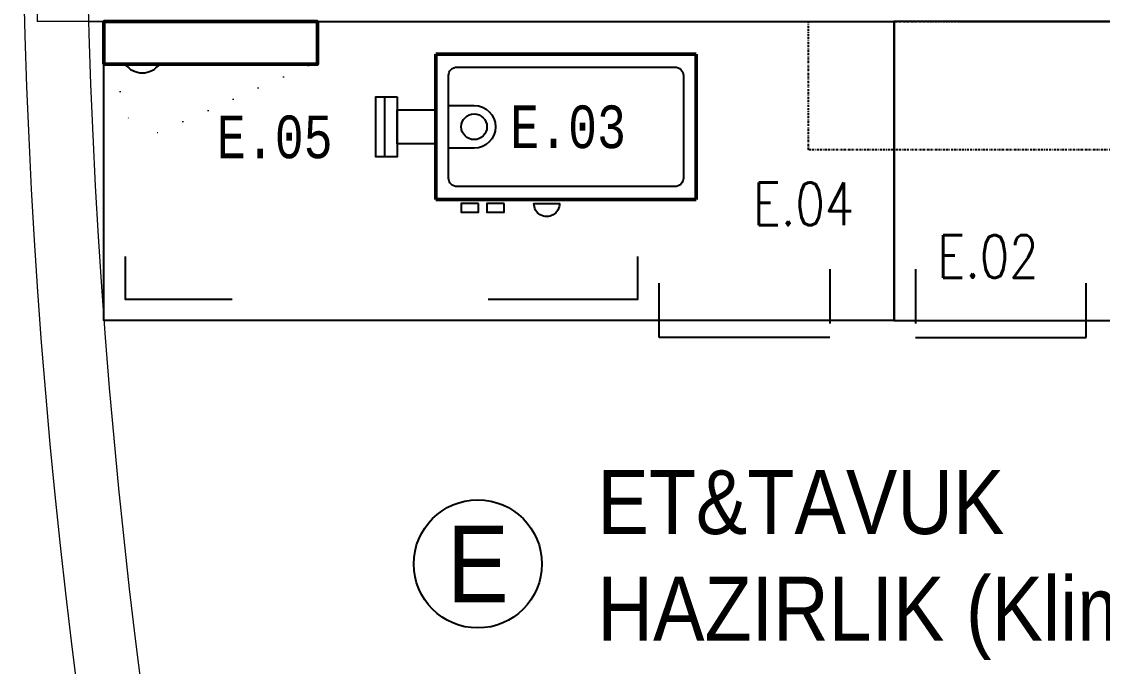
# Model space of a CAD drawing. Extents: x -29316 to 80307, y 54266 to 73016.
# Drawn here: x 20444 to 20697, y 56339.6 to 56490.6 of the extents above; entities that cross this region are included whole.
import ezdxf
from ezdxf.enums import TextEntityAlignment as Align

# ---------------------------------------------------------------- set-up
doc = ezdxf.new("R2010")
doc.units = 0
for name, pattern in [('BORDER', [1.75, 0.5, -0.25, 0.5, -0.25, 0, -0.25]), ('DASHED', [19.05, 12.7, -6.35]), ('DOT', [6.35, 0, -6.35])]:
    doc.linetypes.add(name, pattern=pattern)
for name, color, linetype, lineweight in [('-DWG_ANA', 7, 'Continuous', 50), ('-DWG_ANA_1', 7, 'BORDER', 25), ('-DWG_DETAY1', 7, 'Continuous', 25), ('-DWG_DETAY4', 7, 'DOT', 18), ('_BOP-MAHALNO', 7, 'Continuous', 20), ('C_Duvar', 145, 'Continuous', 30), ('duvar', 12, 'Continuous', 18), ('NO', 7, 'Continuous', 30), ('s-depo', 140, 'Continuous', 25)]:
    doc.layers.add(name, color=color, linetype=linetype, lineweight=lineweight)
for name, color, linetype in [('BL-E', 32, 'Continuous'), ('YAZI_BLM_1', 7, 'Continuous'), ('YAZI_BLM_2', 10, 'Continuous')]:
    doc.layers.add(name, color=color, linetype=linetype)
doc.styles.add('antet', font='monos.ttf', dxfattribs={"width": 0.8})
doc.styles.add('BLM_YAZI', font='stylu.ttf', dxfattribs={"width": 0.8})
doc.styles.add('RomanS', font='romans.shx')

# ---------------------------------------------------------------- blocks, each defined once
blk = doc.blocks.new('1YM-inox2000STR')
at = {"layer": '-DWG_ANA', "color": 0}
for p, q in [((61, 0), (0, 0)), ((0, 0), (0, -34)), ((61, -34), (61, 0)), ((0, -34), (61, -34))]:
    blk.add_line(p, q, dxfattribs=at)
at = {"layer": '-DWG_DETAY1', "color": 0}
blk.add_lwpolyline([(58, -5), (58, -29, -0.414214), (56, -31), (5, -31, -0.414214), (3, -29), (3, -5, -0.414214), (5, -3), (56, -3, -0.414214)], format="xyb", close=True, dxfattribs=at)
for points in [[(-9, -10), (-9, -24), (-14, -24), (-14, -10), (-9, -10)], [(-12, -10), (-12, -24)], [(0, -21), (-9, -21), (-9, -13), (0, -13)], [(10, -35), (6, -35), (6, -37), (10, -37), (10, -35)], [(16, -35), (12, -35), (12, -37), (16, -37), (16, -35)]]:
    blk.add_lwpolyline(points, dxfattribs=at)
for points in [[(3, -12), (9, -12, -1), (9, -22), (3, -22)], [(26, -35), (29, -35, -1.004224), (23, -35), (26, -35)]]:
    blk.add_lwpolyline(points, format="xyb", dxfattribs=at)
blk.add_circle((9, -17), 3, dxfattribs=at)
at = {"layer": 'NO', "linetype": 'Continuous', "style": 'RomanS', "width": 0.8}
blk.add_attdef('NO', text='', height=10, dxfattribs=at).set_placement((31, -17), align=Align.MIDDLE)
blk = doc.blocks.new('RBS100')
at = {"layer": '-DWG_ANA', "color": 0}
blk.add_lwpolyline([(0, -10), (0, 0), (0, 0), (50, 0), (50, -10), (0, -10)], close=True, dxfattribs=at)
at = {"layer": '-DWG_DETAY1', "color": 0, "linetype": 'Continuous'}
blk.add_arc((9, -7), 5, 216.8699, 323.1301, dxfattribs=at)
at = {"layer": '-DWG_DETAY4', "color": 0}
blk.add_lwpolyline([(47.94, -10.27), (8.35, -27.94, -0.123216), (3, -10, -0.167461)], format="xyb", dxfattribs=at)
at = {"layer": 'NO', "color": 0, "invisible_edges": 14}
blk.add_3dface([(14, -10, 1), (34, -10, 1), (34, -40, 1), (14, -40, 1)], dxfattribs=at)
at = {"layer": 'NO', "linetype": 'Continuous', "style": 'RomanS', "width": 0.8}
blk.add_attdef('NO', text='', height=10, dxfattribs=at).set_placement((40, -27), align=Align.MIDDLE)
blk = doc.blocks.new('T_C')
at = {"layer": '-DWG_DETAY1', "color": 0, "linetype": 'DASHED'}
for p, q in [((5, -4), (5, 12)), ((45, 12), (45, -4))]:
    blk.add_line(p, q, dxfattribs=at)
at = {"layer": '-DWG_DETAY1', "color": 0, "linetype": 'Continuous'}
blk.add_line((45, -4), (5, -4), dxfattribs=at)
blk = doc.blocks.new('7878')
at = {"layer": 'BL-E', "linetype": 'Continuous'}
blk.add_lwpolyline([(44146.56, -28834.54), (44146.56, -29019.54), (44216.56, -29019.54), (44216.56, -28834.54)], close=True, dxfattribs=at)
for points in [[(44201.56, -28839.54), (44211.56, -28839.54), (44211.56, -28864.54)], [(44211.56, -28924.54), (44211.56, -28959.54), (44201.56, -28959.54)]]:
    blk.add_lwpolyline(points, dxfattribs=at)
at = {"layer": 'BL-E', "linetype": 'Continuous', "extrusion": (0, 0, -1), "zscale": -1, "rotation": 270}
blk.add_blockref('T_C', (-44216.56, -28959.54), dxfattribs=at)
at = {"layer": 'BL-E', "linetype": 'Continuous', "style": 'RomanS', "text_generation_flag": 4, "width": 0.8}
blk.add_attdef('NO', text='', height=10, rotation=270, dxfattribs=at).set_placement((44189.26, -28998.35), align=Align.MIDDLE)
blk = doc.blocks.new('1708')
at = {"layer": 'BL-E', "linetype": 'Continuous'}
for p, q in [((35127.78, -105870.73), (35127.78, -106040.73)), ((35197.78, -105870.73), (35127.78, -105870.73)), ((35127.78, -106025.73), (35127.78, -105870.73)), ((35127.78, -105870.73), (35197.78, -105870.73)), ((35197.78, -106040.73), (35197.78, -105870.73)), ((35127.78, -106040.73), (35197.78, -106040.73))]:
    blk.add_line(p, q, dxfattribs=at)
for points in [[(35188.39, -105878.89), (35160.11, -105907.17)], [(35181.32, -105878.89), (35160.11, -105900.1)], [(35174.25, -105878.89), (35184.85, -105889.49)], [(35170.71, -105882.42), (35153.03, -105900.1)], [(35163.64, -105882.42), (35181.32, -105900.1)], [(35188.39, -105885.96), (35167.18, -105907.17)], [(35174.25, -105885.96), (35184.85, -105896.56)], [(35156.57, -105889.49), (35174.25, -105907.17)], [(35163.64, -105889.49), (35181.32, -105907.17)]]:
    blk.add_lwpolyline(points, dxfattribs=at)
at = {"layer": 'BL-E', "linetype": 'Continuous', "xscale": -1, "rotation": 90}
blk.add_blockref('T_C', (35197.78, -105990.73), dxfattribs=at)
at = {"layer": 'BL-E', "linetype": 'Continuous', "style": 'RomanS', "width": 0.8}
blk.add_attdef('NO', text='', height=10, rotation=90, dxfattribs=at).set_placement((35182.78, -106018.73), align=Align.MIDDLE)
blk = doc.blocks.new('RRN193')
at = {"layer": '-DWG_ANA_1', "color": 0}
blk.add_lwpolyline([(0, -30), (0, 0), (190, 0), (190, -30)], close=True, dxfattribs=at)
at = {"layer": 'NO', "linetype": 'Continuous', "style": 'RomanS', "width": 0.8}
blk.add_attdef('NO', text='', height=10, dxfattribs=at).set_placement((170, -17), align=Align.MIDDLE)

msp = doc.modelspace()

# ---------------------------------------------------------------- linework, layer by layer
at = {"layer": '_BOP-MAHALNO'}
msp.add_line((20459.63, 56490.64), (20898.97, 56490.64), dxfattribs=at)
at = {"layer": 'duvar'}
for p in [(20447.61, 56580.27), (20494.63, 56490.64)]:
    msp.add_line(p, (20447.62, 56490.64), dxfattribs=at)
at = {"layer": 'duvar', "color": 253, "ltscale": 5, "true_color": 0x9898cc}
for radius in [1565.52, 1550.52]:
    msp.add_arc((22009.49, 56535.64), radius, 124.51206, 235.48794, dxfattribs=at)
at = {"layer": 'YAZI_BLM_1'}
msp.add_circle((20550.8, 56363.59), 15, dxfattribs=at)

# ---------------------------------------------------------------- block references
at = {"layer": 'BL-E', "linetype": 'Continuous'}
ref = msp.add_blockref('RBS100', (20463.24, 56490.64), dxfattribs=at)
ref.add_attrib('NO', 'E.05', dxfattribs={"layer": 'NO', "linetype": 'Continuous', "height": 10, "rotation": 180, "style": 'antet', "text_generation_flag": 6, "width": 0.8}).set_placement((20503.24, 56463.64), align=Align.MIDDLE)
ref = msp.add_blockref('RRN193', (20628.24, 56490.64), dxfattribs=at)
ref.add_attrib('NO', 'E.09', dxfattribs={"layer": 'NO', "linetype": 'Continuous', "height": 10, "rotation": 180, "style": 'RomanS', "text_generation_flag": 6, "width": 0.8}).set_placement((20798.24, 56473.64), align=Align.MIDDLE)
ref = msp.add_blockref('1YM-inox2000STR', (20540.93, 56483), dxfattribs=at)
ref.add_attrib('NO', 'E.03', dxfattribs={"layer": 'NO', "linetype": 'Continuous', "height": 10, "style": 'antet', "width": 0.8}).set_placement((20571.93, 56466), align=Align.MIDDLE)
at = {"layer": 'C_Duvar'}
ref = msp.add_blockref('1708', (126688.97, 91618.42), dxfattribs=dict(at, rotation=270))
ref.add_attrib('NO', 'E.02', dxfattribs={"layer": 'BL-E', "color": 7, "linetype": 'Continuous', "height": 10, "style": 'RomanS', "width": 0.8}).set_placement((20670.24, 56435.64), align=Align.MIDDLE)
at = {"layer": 's-depo'}
ref = msp.add_blockref('7878', (-8371.29, 100637.2), dxfattribs=dict(at, xscale=-1, rotation=90))
ref.add_attrib('NO', 'E.04', dxfattribs={"layer": 'BL-E', "color": 7, "linetype": 'Continuous', "height": 10, "rotation": 180, "style": 'RomanS', "text_generation_flag": 6, "width": 0.8}).set_placement((20627.06, 56447.93), align=Align.MIDDLE)

# ---------------------------------------------------------------- texts
at = {"layer": 'YAZI_BLM_1', "style": 'BLM_YAZI', "width": 0.9}
for s, p in [('ET&TAVUK', (20578.8, 56370.59)), ('HAZIRLIK (Klimatize)', (20578.8, 56345.59))]:
    msp.add_text(s, height=15, dxfattribs=at).set_placement(p)
at = {"layer": 'YAZI_BLM_2', "style": 'BLM_YAZI', "width": 0.9}
msp.add_text('E', height=18, dxfattribs=at).set_placement((20550.8, 56363.59), align=Align.MIDDLE)

doc.saveas('drawing.dxf')
